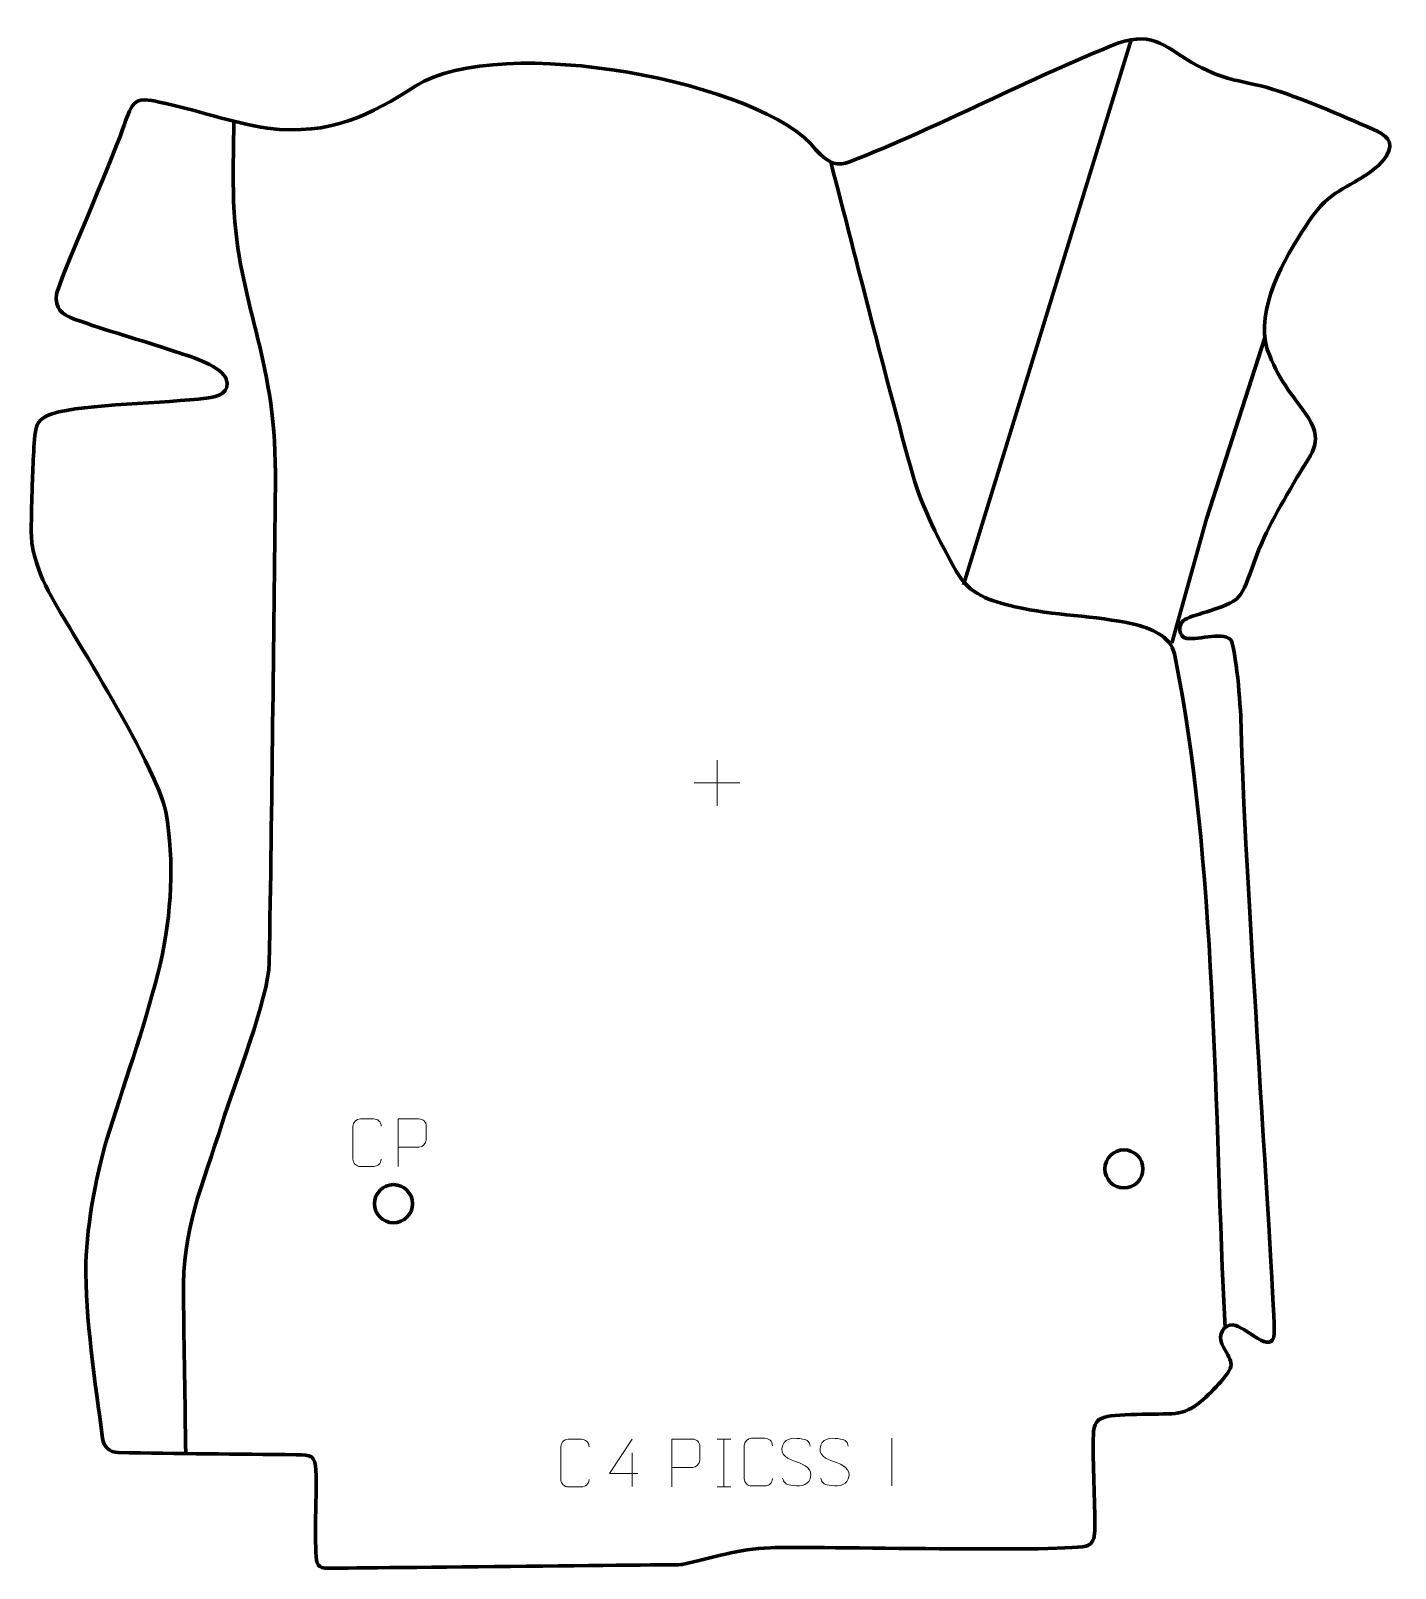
# Model space of a CAD drawing. Header units: millimetres. Extents: x -372 to 344, y -372 to 435.
import ezdxf

# ---------------------------------------------------------------- set-up
doc = ezdxf.new("R2010")
doc.units = ezdxf.units.MM
doc.header["$MEASUREMENT"] = 0
doc.layers.add('layer 2', color=7, linetype='Continuous')
doc.layers.add('layer 3', color=7, linetype='Continuous')

msp = doc.modelspace()

# ---------------------------------------------------------------- linework, layer by layer
at = {"layer": 'layer 2', "color": 142, "lineweight": 200}
for centre in [(201.5036, -162.3296), (-181.8773, -180.5858)]:
    msp.add_ellipse(centre, major_axis=(0, 10), ratio=1, dxfattribs=at)
at = {"layer": 'layer 2', "color": 140, "lineweight": 158}
msp.add_open_spline([(117.3659, 144.191), (117.3659, 144.191), (205.248, 430.1101), (205.248, 430.1101)], degree=3, dxfattribs=at)
for points, knots in [([(-265.7348, 387.3964), (-265.6975, 371.9056), (-266.4648, 354.7606), (-265.4551, 339.4732), (-265.4551, 339.4732), (-261.9797, 286.8516), (-242.8981, 262.7161), (-243.849, 196.4132), (-243.849, 196.4132), (-244.8165, 112.8946), (-245.6318, 29.3751), (-247.0919, -54.1369), (-247.0919, -54.1369), (-247.4147, -72.3009), (-265.4949, -118.3983), (-271.8341, -138.3847), (-271.8341, -138.3847), (-282.2992, -171.539), (-292.8115, -194.0539), (-292.1509, -228.9379), (-292.1509, -228.9379), (-291.7474, -256.5242), (-291.3033, -284.11), (-290.8881, -311.6962)], [0, 0, 0, 0, 0.14285714, 0.14285714, 0.14285714, 0.14285714, 0.28571429, 0.28571429, 0.28571429, 0.28571429, 0.42857143, 0.42857143, 0.42857143, 0.42857143, 0.57142857, 0.57142857, 0.57142857, 0.57142857, 0.71428571, 0.71428571, 0.71428571, 0.71428571, 1, 1, 1, 1]), ([(47.6126, 366.0333), (61.9968, 311.1485), (75.6077, 255.7934), (90.8383, 201.1662), (90.8383, 201.1662), (95.4147, 185.1039), (105.1837, 166), (113.4512, 151.381), (113.4512, 151.381), (120.5945, 138.7499), (130.8561, 135.8295), (144.1786, 132.672), (144.1786, 132.672), (164.6827, 127.8124), (186.0011, 128.2335), (206.761, 123.4847), (206.761, 123.4847), (215.1552, 121.4017), (226.0573, 117.3824), (228.0285, 107.8547), (228.0285, 107.8547), (250.1214, 1.0716), (248.9178, -135.2938), (254.5928, -245.5665)], [0, 0, 0, 0, 0.14285714, 0.14285714, 0.14285714, 0.14285714, 0.28571429, 0.28571429, 0.28571429, 0.28571429, 0.42857143, 0.42857143, 0.42857143, 0.42857143, 0.57142857, 0.57142857, 0.57142857, 0.57142857, 0.71428571, 0.71428571, 0.71428571, 0.71428571, 1, 1, 1, 1]), ([(275.4823, 273.7314), (275.4823, 273.7314), (244.897, 178.7189), (244.897, 178.7189), (244.897, 178.7189), (244.897, 178.7189), (226.6389, 113.4993), (226.6389, 113.4993)], [0, 0, 0, 0, 0.33333333, 0.33333333, 0.33333333, 0.33333333, 1, 1, 1, 1])]:
    msp.add_open_spline(points, degree=3, knots=knots, dxfattribs=at)
at = {"layer": 'layer 2', "color": 250, "lineweight": 9}
for points in [[(-11.9984, 52.2138), (-11.9984, 52.2138), (-11.9984, 28.2359), (-11.9984, 28.2359)], [(-23.9873, 40.2248), (-23.9873, 40.2248), (-0.0094, 40.2248), (-0.0094, 40.2248)], [(-12.0036, -304.1435), (-12.0036, -304.1435), (-4.8355, -304.1435), (-4.8355, -304.1435)], [(-8.4196, -304.1435), (-8.4196, -304.1435), (-8.4196, -329.097), (-8.4196, -329.097)], [(79.6145, -303.6844), (79.6145, -303.6844), (79.6145, -328.6585), (79.6145, -328.6585)], [(-56.5401, -311.3842), (-56.5401, -311.3842), (-56.5401, -329.0489), (-56.5401, -329.0489)], [(-12.0036, -329.097), (-12.0036, -329.097), (-4.8355, -329.097), (-4.8355, -329.097)]]:
    msp.add_open_spline(points, degree=3, dxfattribs=at)
for points, knots in [([(-188.3085, -157.234), (-188.4483, -159.5574), (-190.1255, -161.037), (-192.2732, -161.0478), (-192.2732, -161.0478), (-194.6051, -161.0474), (-196.937, -161.0474), (-199.2685, -161.0478), (-199.2685, -161.0478), (-201.1935, -161.1532), (-203.1656, -159.2687), (-203.1544, -157.2514), (-203.1544, -157.2514), (-203.154, -151.4813), (-203.154, -145.7116), (-203.1544, -139.9423), (-203.1544, -139.9423), (-203.1502, -137.8042), (-201.4035, -136.085), (-199.2511, -136.0985), (-199.2511, -136.0985), (-196.9254, -136.0985), (-194.5993, -136.0985), (-192.2732, -136.0985), (-192.2732, -136.0985), (-190.3266, -136.063), (-188.3352, -137.5545), (-188.3085, -139.9921)], [0, 0, 0, 0, 0.125, 0.125, 0.125, 0.125, 0.25, 0.25, 0.25, 0.25, 0.375, 0.375, 0.375, 0.375, 0.5, 0.5, 0.5, 0.5, 0.625, 0.625, 0.625, 0.625, 0.75, 0.75, 0.75, 0.75, 1, 1, 1, 1]), ([(-179.3575, -161.0522), (-179.3575, -161.0522), (-179.3575, -136.0986), (-179.3575, -136.0986), (-179.3575, -136.0986), (-175.7625, -136.0986), (-172.1672, -136.0986), (-168.5718, -136.0986), (-168.5718, -136.0986), (-166.2466, -136.1365), (-164.6892, -137.6266), (-164.6934, -139.9927), (-164.6934, -139.9927), (-164.6938, -142.0284), (-164.6938, -145.0877), (-164.6934, -147.1237), (-164.6934, -147.1237), (-164.6999, -148.9991), (-166.5121, -150.941), (-168.5217, -150.9601), (-168.5217, -150.9601), (-168.5217, -150.9601), (-179.3575, -150.9601), (-179.3575, -150.9601)], [0, 0, 0, 0, 0.14285714, 0.14285714, 0.14285714, 0.14285714, 0.28571429, 0.28571429, 0.28571429, 0.28571429, 0.42857143, 0.42857143, 0.42857143, 0.42857143, 0.57142857, 0.57142857, 0.57142857, 0.57142857, 0.71428571, 0.71428571, 0.71428571, 0.71428571, 1, 1, 1, 1]), ([(-79.222, -325.3425), (-79.3618, -327.6659), (-81.039, -329.1455), (-83.1867, -329.1563), (-83.1867, -329.1563), (-85.5186, -329.1559), (-87.8505, -329.1559), (-90.182, -329.1563), (-90.182, -329.1563), (-92.107, -329.2617), (-94.0791, -327.3772), (-94.0679, -325.3599), (-94.0679, -325.3599), (-94.0675, -319.5898), (-94.0675, -313.8201), (-94.0679, -308.0508), (-94.0679, -308.0508), (-94.0637, -305.9127), (-92.317, -304.1935), (-90.1646, -304.207), (-90.1646, -304.207), (-87.8389, -304.207), (-85.5128, -304.207), (-83.1867, -304.207), (-83.1867, -304.207), (-81.2401, -304.1715), (-79.2487, -305.663), (-79.222, -308.1006)], [0, 0, 0, 0, 0.125, 0.125, 0.125, 0.125, 0.25, 0.25, 0.25, 0.25, 0.375, 0.375, 0.375, 0.375, 0.5, 0.5, 0.5, 0.5, 0.625, 0.625, 0.625, 0.625, 0.75, 0.75, 0.75, 0.75, 1, 1, 1, 1]), ([(-53.596, -322.1453), (-53.596, -322.1453), (-68.4177, -322.1453), (-68.4177, -322.1453), (-68.4177, -322.1453), (-68.4177, -322.1453), (-56.5401, -304.0748), (-56.5401, -304.0748)], [0, 0, 0, 0, 0.33333333, 0.33333333, 0.33333333, 0.33333333, 1, 1, 1, 1]), ([(-35.7516, -329.0971), (-35.7516, -329.0971), (-35.7516, -304.1435), (-35.7516, -304.1435), (-35.7516, -304.1435), (-32.1566, -304.1435), (-28.5613, -304.1435), (-24.9659, -304.1435), (-24.9659, -304.1435), (-22.6407, -304.1814), (-21.0833, -305.6715), (-21.0875, -308.0376), (-21.0875, -308.0376), (-21.0879, -310.0733), (-21.0879, -313.1326), (-21.0875, -315.1686), (-21.0875, -315.1686), (-21.094, -317.044), (-22.9062, -318.9859), (-24.9158, -319.005), (-24.9158, -319.005), (-24.9158, -319.005), (-35.7516, -319.005), (-35.7516, -319.005)], [0, 0, 0, 0, 0.14285714, 0.14285714, 0.14285714, 0.14285714, 0.28571429, 0.28571429, 0.28571429, 0.28571429, 0.42857143, 0.42857143, 0.42857143, 0.42857143, 0.57142857, 0.57142857, 0.57142857, 0.57142857, 0.71428571, 0.71428571, 0.71428571, 0.71428571, 1, 1, 1, 1]), ([(17.0375, -324.8305), (16.8977, -327.1539), (15.2205, -328.6335), (13.0728, -328.6443), (13.0728, -328.6443), (10.7409, -328.6439), (8.409, -328.6439), (6.0775, -328.6443), (6.0775, -328.6443), (4.1525, -328.7497), (2.1804, -326.8652), (2.1916, -324.8479), (2.1916, -324.8479), (2.192, -319.0778), (2.192, -313.3081), (2.1916, -307.5388), (2.1916, -307.5388), (2.1958, -305.4007), (3.9425, -303.6815), (6.0949, -303.695), (6.0949, -303.695), (8.4206, -303.695), (10.7467, -303.695), (13.0728, -303.695), (13.0728, -303.695), (15.0194, -303.6595), (17.0108, -305.151), (17.0375, -307.5886)], [0, 0, 0, 0, 0.125, 0.125, 0.125, 0.125, 0.25, 0.25, 0.25, 0.25, 0.375, 0.375, 0.375, 0.375, 0.5, 0.5, 0.5, 0.5, 0.625, 0.625, 0.625, 0.625, 0.75, 0.75, 0.75, 0.75, 1, 1, 1, 1]), ([(29.62, -315.9976), (25.3717, -314.5272), (20.4636, -312.7314), (22.4687, -307.2111), (22.4687, -307.2111), (23.9722, -303.0712), (29.1858, -303.4597), (32.7894, -304.0608), (32.7894, -304.0608), (35.65, -304.538), (36.5147, -305.7512), (36.8253, -307.8353)], [0, 0, 0, 0, 0.25, 0.25, 0.25, 0.25, 0.5, 0.5, 0.5, 0.5, 1, 1, 1, 1]), ([(49.62, -315.9976), (45.3717, -314.5272), (40.4636, -312.7314), (42.4687, -307.2111), (42.4687, -307.2111), (43.9722, -303.0712), (49.1858, -303.4597), (52.7894, -304.0608), (52.7894, -304.0608), (55.65, -304.538), (56.5147, -305.7512), (56.8253, -307.8353)], [0, 0, 0, 0, 0.25, 0.25, 0.25, 0.25, 0.5, 0.5, 0.5, 0.5, 1, 1, 1, 1]), ([(29.62, -315.9977), (33.6386, -317.6444), (38.6681, -319.5327), (36.8341, -324.893), (36.8341, -324.893), (35.3743, -329.1594), (30.4635, -328.9027), (26.7374, -328.348), (26.7374, -328.348), (23.9874, -327.9382), (22.7665, -326.7247), (22.3885, -324.6125)], [0, 0, 0, 0, 0.25, 0.25, 0.25, 0.25, 0.5, 0.5, 0.5, 0.5, 1, 1, 1, 1]), ([(49.62, -315.9977), (53.6386, -317.6444), (58.6681, -319.5327), (56.8341, -324.893), (56.8341, -324.893), (55.3743, -329.1594), (50.4635, -328.9027), (46.7374, -328.348), (46.7374, -328.348), (43.9874, -327.9382), (42.7665, -326.7247), (42.3885, -324.6125)], [0, 0, 0, 0, 0.25, 0.25, 0.25, 0.25, 0.5, 0.5, 0.5, 0.5, 1, 1, 1, 1])]:
    msp.add_open_spline(points, degree=3, knots=knots, dxfattribs=at)
at = {"layer": 'layer 3', "color": 242, "lineweight": 158}
msp.add_open_spline([(-30.4364, -369.9843), (-13.8715, -366.3365), (-1.4252, -361.7427), (16.0091, -361.0872), (16.0091, -361.0872), (37.9028, -360.2639), (174.9511, -363.7703), (182.5831, -359.9491), (182.5831, -359.9491), (184.9315, -358.7734), (186.102, -356.5481), (186.1828, -352.138), (186.1828, -352.138), (186.4908, -335.3273), (184.9665, -318.4983), (185.5054, -301.4348), (185.5054, -301.4348), (185.6318, -297.9846), (186.5287, -294.8344), (189.6589, -293.2419), (189.6589, -293.2419), (195.4387, -290.3013), (219.9858, -291.4027), (228.356, -290.6501), (228.356, -290.6501), (238.294, -289.7567), (246.0277, -280.9693), (252.2904, -273.9835), (252.2904, -273.9835), (261.0507, -264.2116), (257.6398, -263.7499), (252.9176, -254.2068), (252.9176, -254.2068), (250.9257, -249.5921), (253.668, -243.8273), (258.811, -244.1895), (258.811, -244.1895), (265.135, -244.6348), (279.7046, -261.158), (280.4162, -248.6252), (280.4162, -248.6252), (281.1493, -235.7136), (263.7751, 12.2556), (263.0767, 67.8322), (263.0767, 67.8322), (262.9408, 78.6444), (260.9054, 105.5242), (257.9125, 114.6892), (257.9125, 114.6892), (255.1857, 119.9194), (240.6165, 115.1423), (234.4449, 116.0064), (234.4449, 116.0064), (229.7729, 116.9141), (230.3167, 123.1536), (232.5342, 125.2618), (232.5342, 125.2618), (236.9694, 128.9217), (251.9585, 130.3524), (260.6973, 136.7973), (260.6973, 136.7973), (263.806, 139.6333), (265.7394, 144.3388), (268.5929, 152.5989), (268.5929, 152.5989), (275.0759, 171.651), (282.4671, 183.3275), (292.3003, 200.4235), (292.3003, 200.4235), (299.1842, 212.5183), (306.6229, 217.9066), (298.372, 231.6878), (298.372, 231.6878), (289.1091, 245.1363), (282.592, 251.5671), (276.736, 267.6541), (276.736, 267.6541), (270.3469, 288.5111), (285.6508, 315.4147), (296.9138, 332.3442), (296.9138, 332.3442), (301.0603, 338.4715), (304.8691, 344.0662), (310.9587, 348.4208), (310.9587, 348.4208), (319.6032, 354.6025), (333.4328, 359.9039), (339.2877, 369.251), (339.2877, 369.251), (343.9221, 376.6497), (338.8303, 380.3611), (332.4616, 383.1008), (332.4616, 383.1008), (314.089, 391.0042), (295.399, 399.4412), (276.251, 405.2189), (276.251, 405.2189), (260.5581, 409.279), (254.905, 408.676), (239.6335, 416.7774), (239.6335, 416.7774), (223.6099, 425.7925), (217.9767, 434.8668), (198.3486, 428.337), (198.3486, 428.337), (151.0368, 409.6544), (105.2961, 384.6018), (57.4029, 366.0999), (57.4029, 366.0999), (51.7679, 363.9498), (46.7635, 364.4636), (39.8825, 372.3908), (39.8825, 372.3908), (12.4671, 408.1249), (-126.1119, 433.9871), (-170.0936, 405.9121), (-170.0936, 405.9121), (-194.2529, 390.4908), (-214.6026, 379.7961), (-248.0177, 383.6863), (-248.0177, 383.6863), (-266.5654, 386.5499), (-286.0447, 393.5867), (-304.8195, 397.4668), (-304.8195, 397.4668), (-309.9297, 398.4044), (-315.7786, 400.2462), (-319.0459, 395.34), (-319.0459, 395.34), (-320.9155, 392.309), (-322.9079, 386.4105), (-324.0945, 382.9826), (-324.0945, 382.9826), (-329.7087, 366.7635), (-358.0366, 301.7664), (-358.6784, 296.7745), (-358.6784, 296.7745), (-359.6653, 289.0984), (-356.1432, 286.0554), (-349.3903, 283.6043), (-349.3903, 283.6043), (-332.4173, 277.4436), (-314.7426, 272.7141), (-297.6007, 266.9099), (-297.6007, 266.9099), (-289.6522, 264.2067), (-274.0259, 260.0991), (-269.9497, 252.7302), (-269.9497, 252.7302), (-266.8097, 244.776), (-273.9837, 242.8994), (-280.1164, 242.0956), (-280.1164, 242.0956), (-301.1423, 239.3398), (-343.7546, 239.235), (-360.9972, 233.919), (-360.9972, 233.919), (-365.5491, 232.5157), (-369.2458, 229.8571), (-369.8446, 224.5162), (-369.8446, 224.5162), (-371.0234, 214.0025), (-371.3011, 201.3317), (-371.6052, 190.6947), (-371.6052, 190.6947), (-371.8152, 183.3493), (-372.2633, 173.5584), (-371.7007, 166.3168), (-371.7007, 166.3168), (-371.6702, 165.9246), (-371.631, 165.5808), (-371.5766, 165.1932), (-371.5766, 165.1932), (-368.723, 148.0703), (-358.8515, 133.4201), (-350.1197, 118.8005), (-350.1197, 118.8005), (-336.0842, 95.3011), (-321.7275, 72.0105), (-309.929, 47.2718), (-309.929, 47.2718), (-306.6493, 40.3682), (-303.1627, 32.4823), (-301.3336, 25.0521), (-301.3336, 25.0521), (-296.7858, -1.8329), (-298.3704, -27.9146), (-304.1833, -54.4467), (-304.1833, -54.4467), (-311.1445, -83.5579), (-321.9114, -113.6352), (-330.9727, -142.3068), (-330.9727, -142.3068), (-337.3032, -162.4208), (-342.8579, -190.6169), (-343.266, -211.5976), (-343.266, -211.5976), (-343.6958, -241.2379), (-338.4179, -274.1776), (-334.541, -303.6961), (-334.541, -303.6961), (-333.9344, -308.2954), (-330.9948, -311.0186), (-326.3743, -311.12), (-326.3743, -311.12), (-295.1852, -311.8041), (-264.0618, -311.9035), (-232.8783, -312.3327), (-232.8783, -312.3327), (-225.1236, -312.4406), (-222.9121, -312.4217), (-222.6046, -320.5899), (-222.6046, -320.5899), (-222.0708, -334.7663), (-223.2973, -349.2995), (-222.602, -363.5487), (-222.602, -363.5487), (-222.2882, -369.9799), (-222.1932, -371.8736), (-215.518, -371.8576), (-215.518, -371.8576), (-208.8428, -371.8416), (-30.4364, -369.9843), (-30.4364, -369.9843)], degree=3, knots=[0, 0, 0, 0, 0.01754386, 0.01754386, 0.01754386, 0.01754386, 0.03508772, 0.03508772, 0.03508772, 0.03508772, 0.05263158, 0.05263158, 0.05263158, 0.05263158, 0.07017544, 0.07017544, 0.07017544, 0.07017544, 0.0877193, 0.0877193, 0.0877193, 0.0877193, 0.10526316, 0.10526316, 0.10526316, 0.10526316, 0.12280702, 0.12280702, 0.12280702, 0.12280702, 0.14035088, 0.14035088, 0.14035088, 0.14035088, 0.15789474, 0.15789474, 0.15789474, 0.15789474, 0.1754386, 0.1754386, 0.1754386, 0.1754386, 0.19298246, 0.19298246, 0.19298246, 0.19298246, 0.21052632, 0.21052632, 0.21052632, 0.21052632, 0.22807018, 0.22807018, 0.22807018, 0.22807018, 0.24561404, 0.24561404, 0.24561404, 0.24561404, 0.26315789, 0.26315789, 0.26315789, 0.26315789, 0.28070175, 0.28070175, 0.28070175, 0.28070175, 0.29824561, 0.29824561, 0.29824561, 0.29824561, 0.31578947, 0.31578947, 0.31578947, 0.31578947, 0.33333333, 0.33333333, 0.33333333, 0.33333333, 0.35087719, 0.35087719, 0.35087719, 0.35087719, 0.36842105, 0.36842105, 0.36842105, 0.36842105, 0.38596491, 0.38596491, 0.38596491, 0.38596491, 0.40350877, 0.40350877, 0.40350877, 0.40350877, 0.42105263, 0.42105263, 0.42105263, 0.42105263, 0.43859649, 0.43859649, 0.43859649, 0.43859649, 0.45614035, 0.45614035, 0.45614035, 0.45614035, 0.47368421, 0.47368421, 0.47368421, 0.47368421, 0.49122807, 0.49122807, 0.49122807, 0.49122807, 0.50877193, 0.50877193, 0.50877193, 0.50877193, 0.52631579, 0.52631579, 0.52631579, 0.52631579, 0.54385965, 0.54385965, 0.54385965, 0.54385965, 0.56140351, 0.56140351, 0.56140351, 0.56140351, 0.57894737, 0.57894737, 0.57894737, 0.57894737, 0.59649123, 0.59649123, 0.59649123, 0.59649123, 0.61403509, 0.61403509, 0.61403509, 0.61403509, 0.63157895, 0.63157895, 0.63157895, 0.63157895, 0.64912281, 0.64912281, 0.64912281, 0.64912281, 0.66666667, 0.66666667, 0.66666667, 0.66666667, 0.68421053, 0.68421053, 0.68421053, 0.68421053, 0.70175439, 0.70175439, 0.70175439, 0.70175439, 0.71929825, 0.71929825, 0.71929825, 0.71929825, 0.73684211, 0.73684211, 0.73684211, 0.73684211, 0.75438596, 0.75438596, 0.75438596, 0.75438596, 0.77192982, 0.77192982, 0.77192982, 0.77192982, 0.78947368, 0.78947368, 0.78947368, 0.78947368, 0.80701754, 0.80701754, 0.80701754, 0.80701754, 0.8245614, 0.8245614, 0.8245614, 0.8245614, 0.84210526, 0.84210526, 0.84210526, 0.84210526, 0.85964912, 0.85964912, 0.85964912, 0.85964912, 0.87719298, 0.87719298, 0.87719298, 0.87719298, 0.89473684, 0.89473684, 0.89473684, 0.89473684, 0.9122807, 0.9122807, 0.9122807, 0.9122807, 0.92982456, 0.92982456, 0.92982456, 0.92982456, 0.94736842, 0.94736842, 0.94736842, 0.94736842, 0.96491228, 0.96491228, 0.96491228, 0.96491228, 1, 1, 1, 1], dxfattribs=at)

doc.saveas('drawing.dxf')
